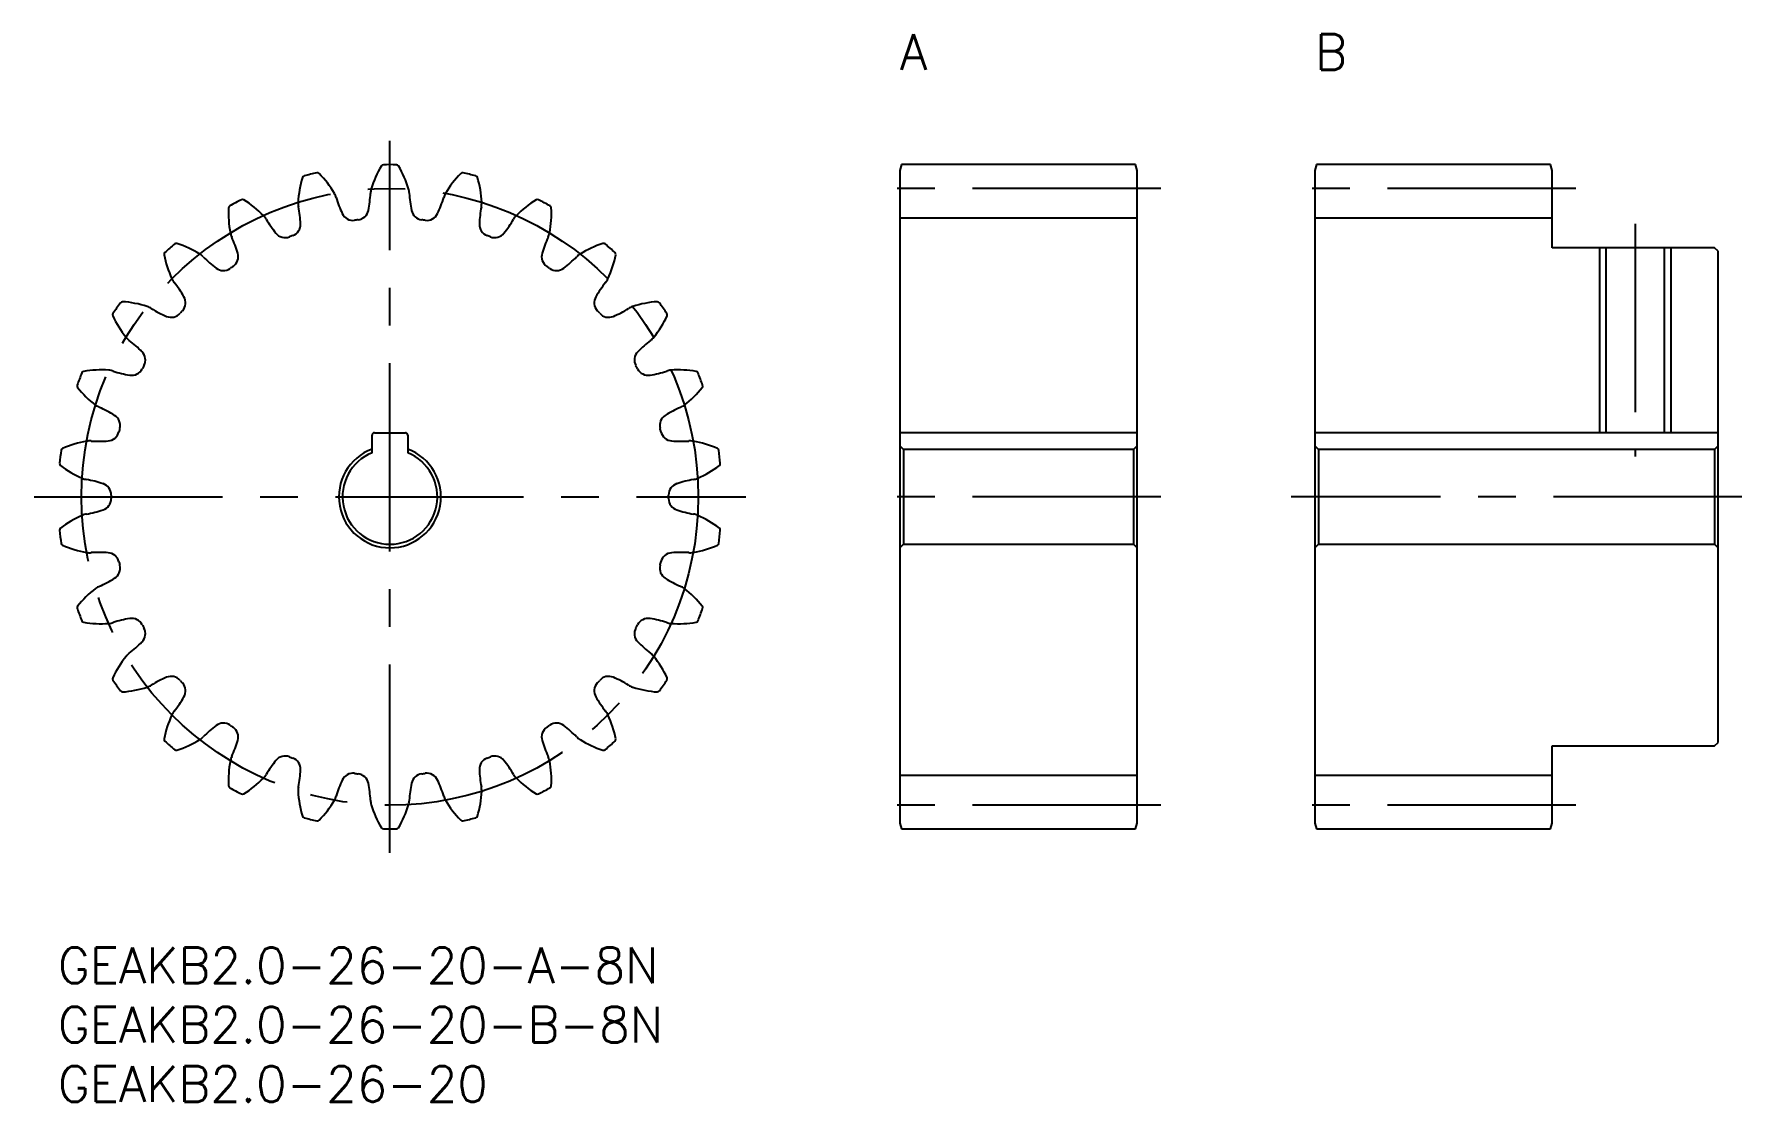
# Model space of a CAD drawing. Extents: x -2 to 142, y -13 to 77.
import ezdxf

# ---------------------------------------------------------------- set-up
doc = ezdxf.new("R2010")
doc.units = 0
doc.header["$LTSCALE"] = 0.5
doc.linetypes.add('CENTER', pattern=[50.8, 31.75, -6.35, 6.35, -6.35])
for name, color, linetype in [('MSM_CENTER', 1, 'CENTER'), ('MSM_CONTINUOUS', 7, 'CONTINUOUS'), ('MSM_NARROW', 5, 'CONTINUOUS'), ('MSM_PART_NUMBER', 7, 'CONTINUOUS')]:
    doc.layers.add(name, color=color, linetype=linetype)
doc.styles.get("Standard").update_dxf_attribs({"font": 'txt.shx', "height": 1, "bigfont": 'bigfont.shx'})

# ---------------------------------------------------------------- blocks, each defined once
blk = doc.blocks.new('*U3')
at = {"layer": 'MSM_PART_NUMBER'}
blk.add_text('GEAKB2.0-26-20-B-8N', height=3, dxfattribs=at).set_placement((0, -8))
blk = doc.blocks.new('*U4')
at = {"layer": 'MSM_PART_NUMBER'}
blk.add_text('GEAKB2.0-26-20-A-8N', height=3, dxfattribs=at).set_placement((0, -3))
blk = doc.blocks.new('*U5')
at = {"layer": 'MSM_PART_NUMBER'}
blk.add_text('GEAKB2.0-26-20', height=3, dxfattribs=at).set_placement((0, -13))
blk = doc.blocks.new('*U6')
at = {"layer": 'MSM_PART_NUMBER'}
blk.add_text('A', height=3, dxfattribs=at).set_placement((71, 74))
blk = doc.blocks.new('*U7')
at = {"layer": 'MSM_PART_NUMBER'}
blk.add_text('B', height=3, dxfattribs=at).set_placement((106, 74))

msp = doc.modelspace()

# ---------------------------------------------------------------- linework, layer by layer
at = {"layer": 'MSM_CENTER'}
for p, q in [((28, 8), (28, 68)), ((93, 64), (69, 64)), ((128, 64), (104, 64)), ((133, 61), (133, 41.4)), ((-2, 38), (58, 38)), ((93, 38), (69, 38)), ((142, 38), (104, 38)), ((93, 12), (69, 12)), ((128, 12), (104, 12))]:
    msp.add_line(p, q, dxfattribs=at)
msp.add_circle((28, 38), 26, dxfattribs=at)
at = {"layer": 'MSM_CONTINUOUS'}
for p, q in [((71.13, 66), (71, 65.5)), ((71, 65.5), (71, 10.5)), ((90.87, 66), (71.13, 66)), ((91, 65.5), (90.87, 66)), ((91, 10.5), (91, 65.5)), ((106.13, 66), (106, 65.5)), ((106, 65.5), (106, 10.5)), ((125.87, 66), (106.13, 66)), ((126, 65.5), (125.87, 66)), ((126, 59), (126, 65.5)), ((91, 61.5), (71, 61.5)), ((126, 61.5), (106, 61.5)), ((139.7, 59), (126, 59)), ((130.54, 59), (130.54, 43.4)), ((135.46, 59), (135.46, 43.4)), ((140, 58.7), (139.7, 59)), ((140, 17.3), (140, 58.7)), ((26.5, 41.71), (26.5, 43.2)), ((26.7, 43.4), (29.3, 43.4)), ((29.5, 43.2), (29.5, 41.71)), ((91, 43.4), (71, 43.4)), ((140, 43.4), (106, 43.4)), ((71, 42.3), (71.3, 42)), ((71.3, 42), (71.3, 34)), ((90.7, 42), (71.3, 42)), ((90.7, 42), (91, 42.3)), ((90.7, 42), (90.7, 34)), ((106, 42.3), (106.3, 42)), ((106.3, 42), (106.3, 34)), ((139.7, 42), (106.3, 42)), ((139.7, 42), (140, 42.3)), ((139.7, 42), (139.7, 34)), ((71.3, 34), (71, 33.7)), ((71.3, 34), (90.7, 34)), ((91, 33.7), (90.7, 34)), ((106.3, 34), (106, 33.7)), ((106.3, 34), (139.7, 34)), ((140, 33.7), (139.7, 34)), ((139.7, 17), (140, 17.3)), ((126, 10.5), (126, 17)), ((126, 17), (139.7, 17)), ((91, 14.5), (71, 14.5)), ((126, 14.5), (106, 14.5)), ((71, 10.5), (71.13, 10)), ((90.87, 10), (91, 10.5)), ((106, 10.5), (106.13, 10)), ((125.87, 10), (126, 10.5)), ((71.13, 10), (90.87, 10)), ((106.13, 10), (125.87, 10))]:
    msp.add_line(p, q, dxfattribs=at)
for centre, radius, start, end in [((28.92, 62.42), 8.67, 163.2528, 177.3077), ((20.81, 64.86), 0.2, 104.9794, 163.2528), ((28, 38), 28, 102.7129, 104.9794), ((21.88, 65.12), 0.2, 44.4395, 102.7129), ((15.84, 59.19), 8.67, 30.3846, 44.4395), ((34.74, 61.49), 8.67, 149.4066, 163.4615), ((27.45, 65.79), 0.2, 91.1333, 149.4066), ((28, 38), 28, 88.8667, 91.1333), ((28.55, 65.79), 0.2, 30.5934, 88.8667), ((21.26, 61.49), 8.67, 16.5385, 30.5934), ((40.16, 59.19), 8.67, 135.5605, 149.6154), ((34.12, 65.12), 0.2, 77.2871, 135.5605), ((28, 38), 28, 75.0206, 77.2871), ((35.19, 64.86), 0.2, 16.7472, 75.0206), ((27.08, 62.42), 8.67, 2.6923, 16.7472), ((21.9, 62.75), 1.64, 17.0465, 30.3847), ((15.98, 64.16), 10.4, 348.8451, 356.7997), ((28, 63.49), 1.64, 163.4615, 176.7996), ((28, 63.49), 1.64, 3.2004, 16.5385), ((40.02, 64.16), 10.4, 183.2003, 191.1549), ((34.1, 62.75), 1.64, 149.6153, 162.9535), ((23.05, 61.93), 8.67, 177.0989, 191.1538), ((14.6, 62.36), 0.2, 118.8256, 177.099), ((28, 38), 28, 116.559, 118.8256), ((15.57, 62.87), 0.2, 58.2857, 116.559), ((11.12, 55.66), 8.67, 44.2308, 58.2857), ((21.9, 62.75), 1.64, 177.3076, 190.6458), ((10.07, 60.52), 10.4, 2.6912, 10.6458), ((33.41, 66.27), 10.4, 197.0465, 205.0011), ((25.2, 62.34), 1, 276.554, 348.8451), ((30.8, 62.34), 1, 191.1549, 263.446), ((22.59, 66.27), 10.4, 334.9989, 342.9535), ((45.93, 60.52), 10.4, 169.3542, 177.3088), ((34.1, 62.75), 1.64, 349.3542, 2.6924), ((44.88, 55.66), 8.67, 121.7143, 135.7692), ((40.43, 62.87), 0.2, 63.441, 121.7143), ((28, 38), 28, 61.1744, 63.441), ((32.95, 61.93), 8.67, 348.8462, 2.9011), ((41.4, 62.36), 0.2, 2.9011, 61.1744), ((16.16, 60.57), 1.64, 30.8927, 44.2308), ((26.49, 66.75), 10.4, 210.8926, 218.8472), ((19.46, 60.96), 1, 290.4001, 2.6912), ((24.89, 62.3), 1, 205.0011, 277.2922), ((28, 38), 23.5, 96.554, 97.2922), ((28, 38), 23.5, 82.7078, 83.446), ((31.11, 62.3), 1, 262.7078, 334.9989), ((36.54, 60.96), 1, 177.3088, 249.5999), ((29.51, 66.75), 10.4, 321.1528, 329.1074), ((39.84, 60.57), 1.64, 135.7692, 149.1073), ((28, 38), 28, 130.4052, 132.6718), ((9.98, 59.17), 0.2, 72.1318, 130.4052), ((7.38, 51.11), 8.67, 58.0769, 72.1318), ((16.16, 60.57), 1.64, 191.1538, 204.4919), ((5.2, 55.58), 10.4, 16.5374, 24.492), ((19.16, 60.85), 1, 218.8472, 291.1383), ((28, 38), 23.5, 110.4001, 111.1383), ((28, 38), 23.5, 68.8617, 69.5999), ((36.84, 60.85), 1, 248.8617, 321.1528), ((50.8, 55.58), 10.4, 155.508, 163.4626), ((39.84, 60.57), 1.64, 335.5081, 348.8462), ((48.62, 51.11), 8.67, 107.8682, 121.9231), ((46.02, 59.17), 0.2, 49.5948, 107.8682), ((28, 38), 28, 47.3282, 49.5948), ((9.16, 58.44), 0.2, 132.6718, 190.9451), ((17.47, 60.05), 8.67, 190.9451, 205), ((11.1, 57.08), 1.64, 44.7388, 58.077), ((19.65, 65.55), 10.4, 224.7388, 232.6934), ((14.21, 58.25), 1, 304.2463, 16.5374), ((41.79, 58.25), 1, 163.4626, 235.7537), ((36.35, 65.55), 10.4, 307.3066, 315.2612), ((44.9, 57.08), 1.64, 121.923, 135.2612), ((38.53, 60.05), 8.67, 335, 349.0549), ((46.84, 58.44), 0.2, 349.0549, 47.3282), ((11.1, 57.08), 1.64, 204.9999, 218.3381), ((13.95, 58.07), 1, 232.6934, 304.9845), ((28, 38), 23.5, 124.2463, 124.9845), ((28, 38), 23.5, 55.0155, 55.7537), ((42.05, 58.07), 1, 235.0155, 307.3066), ((44.9, 57.08), 1.64, 321.6619, 335.0001), ((1.66, 49.61), 10.4, 30.3835, 38.3381), ((9.77, 54.36), 1, 318.0924, 30.3835), ((46.23, 54.36), 1, 149.6165, 221.9076), ((54.34, 49.61), 10.4, 141.6619, 149.6165), ((4.81, 53.34), 0.2, 146.5179, 204.7913), ((28, 38), 28, 144.2513, 146.5179), ((5.44, 54.24), 0.2, 85.978, 144.2513), ((4.84, 45.8), 8.67, 71.9231, 85.978), ((7.03, 52.48), 1.64, 58.585, 71.9231), ((13.3, 62.75), 10.4, 238.5849, 246.5395), ((9.56, 54.13), 1, 246.5395, 318.8307), ((28, 38), 23.5, 138.0924, 138.8307), ((28, 38), 23.5, 41.1693, 41.9076), ((46.44, 54.13), 1, 221.1694, 293.4605), ((42.7, 62.75), 10.4, 293.4605, 301.4151), ((48.97, 52.48), 1.64, 108.0769, 121.415), ((51.16, 45.8), 8.67, 94.022, 108.0769), ((50.56, 54.24), 0.2, 35.7487, 94.022), ((28, 38), 28, 33.4821, 35.7487), ((51.19, 53.34), 0.2, 335.2088, 33.4821), ((12.5, 56.89), 8.67, 204.7912, 218.8462), ((43.5, 56.89), 8.67, 321.1538, 335.2088), ((7.03, 52.48), 1.64, 218.8461, 232.1843), ((-0.36, 42.97), 10.4, 44.2297, 52.1843), ((56.36, 42.97), 10.4, 127.8157, 135.7703), ((48.97, 52.48), 1.64, 307.8157, 321.1539), ((6.38, 49.53), 1, 331.9386, 44.2297), ((28, 38), 23.5, 151.9386, 152.6768), ((49.62, 49.53), 1, 135.7703, 208.0614), ((28, 38), 23.5, 27.3232, 28.0614), ((28, 38), 28, 158.0975, 160.3641), ((2.21, 48.37), 0.2, 99.8241, 158.0975), ((3.65, 40.03), 8.67, 85.7692, 99.8241), ((4.17, 47.04), 1.64, 72.4311, 85.7693), ((7.8, 58.51), 10.4, 252.4311, 260.3857), ((6.23, 49.25), 1, 260.3857, 332.6768), ((49.77, 49.25), 1, 207.3232, 279.6143), ((48.2, 58.51), 10.4, 279.6143, 287.5689), ((51.83, 47.04), 1.64, 94.2307, 107.5689), ((52.35, 40.03), 8.67, 80.1759, 94.2308), ((53.79, 48.37), 0.2, 21.9025, 80.1759), ((28, 38), 28, 19.6359, 21.9025), ((1.82, 47.34), 0.2, 160.3641, 218.6374), ((8.43, 52.63), 8.67, 218.6374, 232.6923), ((47.57, 52.63), 8.67, 307.3077, 321.3626), ((54.18, 47.34), 0.2, 321.3626, 19.6359), ((4.17, 47.04), 1.64, 232.6923, 246.0304), ((-0.72, 36.04), 10.4, 58.0759, 66.0304), ((4.25, 44.02), 1, 345.7847, 58.0759), ((51.75, 44.02), 1, 121.9241, 194.2153), ((56.72, 36.04), 10.4, 113.9696, 121.9241), ((51.83, 47.04), 1.64, 293.9696, 307.3077), ((4.17, 43.71), 1, 274.2318, 346.523), ((28, 38), 23.5, 165.7847, 166.523), ((26.7, 43.2), 0.2, 90, 180), ((29.3, 43.2), 0.2, 0, 90), ((28, 38), 23.5, 13.477, 14.2153), ((51.83, 43.71), 1, 193.477, 265.7682), ((28, 38), 28, 171.9436, 174.2102), ((0.47, 41.9), 0.2, 113.6703, 171.9436), ((3.87, 34.14), 8.67, 99.6154, 113.6703), ((2.7, 41.07), 1.64, 86.2773, 99.6154), ((3.48, 53.08), 10.4, 266.2772, 274.2318), ((28, 38), 4.3, 110.4162, 69.5838), ((52.52, 53.08), 10.4, 265.7682, 273.7228), ((53.3, 41.07), 1.64, 80.3846, 93.7227), ((52.13, 34.14), 8.67, 66.3297, 80.3846), ((55.53, 41.9), 0.2, 8.0564, 66.3297), ((28, 38), 28, 5.7898, 8.0564), ((0.34, 40.8), 0.2, 174.2102, 232.4836), ((5.5, 47.52), 8.67, 232.4835, 246.5385), ((28, 38), 4, 112.0243, 67.9757), ((50.5, 47.52), 8.67, 293.4615, 307.5165), ((55.66, 40.8), 0.2, 307.5165, 5.7898), ((2.7, 41.07), 1.64, 246.5384, 259.8766), ((0.58, 29.22), 10.4, 71.922, 79.8766), ((3.5, 38.16), 1, 359.6309, 71.922), ((52.5, 38.16), 1, 108.078, 180.3691), ((55.42, 29.22), 10.4, 100.1234, 108.078), ((53.3, 41.07), 1.64, 280.1234, 293.4616), ((3.5, 37.84), 1, 288.078, 0.3691), ((28, 38), 23.5, 179.6309, 180.3691), ((28, 38), 23.5, 359.6309, 0.3691), ((52.5, 37.84), 1, 179.6309, 251.922), ((5.5, 28.48), 8.67, 113.4615, 127.5165), ((2.7, 34.93), 1.64, 100.1234, 113.4616), ((0.58, 46.78), 10.4, 280.1234, 288.078), ((55.42, 46.78), 10.4, 251.922, 259.8766), ((53.3, 34.93), 1.64, 66.5384, 79.8766), ((50.5, 28.48), 8.67, 52.4835, 66.5385), ((0.34, 35.2), 0.2, 127.5165, 185.7898), ((28, 38), 28, 185.7898, 188.0564), ((28, 38), 28, 351.9436, 354.2102), ((55.66, 35.2), 0.2, 354.2102, 52.4836), ((0.47, 34.1), 0.2, 188.0564, 246.3297), ((3.87, 41.86), 8.67, 246.3297, 260.3846), ((2.7, 34.93), 1.64, 260.3846, 273.7227), ((3.48, 22.92), 10.4, 85.7682, 93.7228), ((4.17, 32.29), 1, 13.477, 85.7682), ((51.83, 32.29), 1, 94.2318, 166.523), ((52.52, 22.92), 10.4, 86.2772, 94.2318), ((53.3, 34.93), 1.64, 266.2773, 279.6154), ((52.13, 41.86), 8.67, 279.6154, 293.6703), ((55.53, 34.1), 0.2, 293.6703, 351.9436), ((4.25, 31.98), 1, 301.9241, 14.2153), ((28, 38), 23.5, 193.477, 194.2153), ((51.75, 31.98), 1, 165.7847, 238.0759), ((28, 38), 23.5, 345.7847, 346.523), ((8.43, 23.37), 8.67, 127.3077, 141.3626), ((4.17, 28.96), 1.64, 113.9696, 127.3077), ((-0.72, 39.96), 10.4, 293.9696, 301.9241), ((56.72, 39.96), 10.4, 238.0759, 246.0304), ((51.83, 28.96), 1.64, 52.6923, 66.0304), ((47.57, 23.37), 8.67, 38.6374, 52.6923), ((1.82, 28.66), 0.2, 141.3626, 199.6359), ((28, 38), 28, 199.6359, 201.9025), ((2.21, 27.63), 0.2, 201.9025, 260.1759), ((3.65, 35.97), 8.67, 260.1759, 274.2308), ((4.17, 28.96), 1.64, 274.2307, 287.5689), ((7.8, 17.49), 10.4, 99.6143, 107.5689), ((6.23, 26.75), 1, 27.3232, 99.6143), ((49.77, 26.75), 1, 80.3857, 152.6768), ((48.2, 17.49), 10.4, 72.4311, 80.3857), ((51.83, 28.96), 1.64, 252.4311, 265.7693), ((52.35, 35.97), 8.67, 265.7692, 279.8241), ((53.79, 27.63), 0.2, 279.8241, 338.0975), ((28, 38), 28, 338.0975, 340.3641), ((54.18, 28.66), 0.2, 340.3641, 38.6374), ((6.38, 26.47), 1, 315.7703, 28.0614), ((28, 38), 23.5, 207.3232, 208.0614), ((49.62, 26.47), 1, 151.9386, 224.2297), ((28, 38), 23.5, 331.9386, 332.6768), ((12.5, 19.11), 8.67, 141.1538, 155.2088), ((7.03, 23.52), 1.64, 127.8157, 141.1539), ((-0.36, 33.03), 10.4, 307.8157, 315.7703), ((56.36, 33.03), 10.4, 224.2297, 232.1843), ((48.97, 23.52), 1.64, 38.8461, 52.1843), ((43.5, 19.11), 8.67, 24.7912, 38.8462), ((4.81, 22.66), 0.2, 155.2088, 213.4821), ((28, 38), 28, 213.4821, 215.7487), ((5.44, 21.76), 0.2, 215.7487, 274.022), ((4.84, 30.2), 8.67, 274.022, 288.0769), ((7.03, 23.52), 1.64, 288.0769, 301.415), ((13.3, 13.25), 10.4, 113.4605, 121.4151), ((9.56, 21.87), 1, 41.1694, 113.4605), ((28, 38), 23.5, 221.1693, 221.9076), ((9.77, 21.64), 1, 329.6165, 41.9076), ((46.23, 21.64), 1, 138.0924, 210.3835), ((28, 38), 23.5, 318.0924, 318.8307), ((46.44, 21.87), 1, 66.5395, 138.8307), ((42.7, 13.25), 10.4, 58.5849, 66.5395), ((48.97, 23.52), 1.64, 238.585, 251.9231), ((51.16, 30.2), 8.67, 251.9231, 265.978), ((50.56, 21.76), 0.2, 265.978, 324.2513), ((28, 38), 28, 324.2513, 326.5179), ((51.19, 22.66), 0.2, 326.5179, 24.7913), ((1.66, 26.39), 10.4, 321.6619, 329.6165), ((54.34, 26.39), 10.4, 210.3835, 218.3381), ((17.47, 15.95), 8.67, 155, 169.0549), ((11.1, 18.92), 1.64, 141.6619, 155), ((19.65, 10.45), 10.4, 127.3066, 135.2612), ((13.95, 17.93), 1, 55.0155, 127.3066), ((28, 38), 23.5, 235.0155, 235.7537), ((28, 38), 23.5, 304.2463, 304.9845), ((42.05, 17.93), 1, 52.6934, 124.9845), ((36.35, 10.45), 10.4, 44.7388, 52.6934), ((44.9, 18.92), 1.64, 24.9999, 38.3381), ((38.53, 15.95), 8.67, 10.9451, 25), ((9.16, 17.56), 0.2, 169.0549, 227.3283), ((28, 38), 28, 227.3282, 229.5948), ((7.38, 24.89), 8.67, 287.8682, 301.9231), ((11.1, 18.92), 1.64, 301.923, 315.2612), ((5.2, 20.42), 10.4, 335.508, 343.4626), ((14.21, 17.75), 1, 343.4626, 55.7537), ((41.79, 17.75), 1, 124.2463, 196.5374), ((50.8, 20.42), 10.4, 196.5374, 204.492), ((44.9, 18.92), 1.64, 224.7388, 238.077), ((48.62, 24.89), 8.67, 238.0769, 252.1318), ((28, 38), 28, 310.4052, 312.6718), ((46.84, 17.56), 0.2, 312.6718, 10.9451), ((9.98, 16.83), 0.2, 229.5948, 287.8682), ((16.16, 15.43), 1.64, 155.5081, 168.8462), ((19.16, 15.15), 1, 68.8617, 141.1528), ((28, 38), 23.5, 248.8617, 249.5999), ((19.46, 15.04), 1, 357.3088, 69.5999), ((36.54, 15.04), 1, 110.4001, 182.6912), ((28, 38), 23.5, 290.4001, 291.1383), ((36.84, 15.15), 1, 38.8472, 111.1383), ((39.84, 15.43), 1.64, 11.1538, 24.4919), ((46.02, 16.83), 0.2, 252.1318, 310.4052), ((23.05, 14.07), 8.67, 168.8462, 182.9011), ((16.16, 15.43), 1.64, 315.7692, 329.1073), ((26.49, 9.25), 10.4, 141.1528, 149.1074), ((10.07, 15.48), 10.4, 349.3542, 357.3088), ((24.89, 13.7), 1, 82.7078, 154.9989), ((28, 38), 23.5, 262.7078, 263.446), ((25.2, 13.66), 1, 11.1549, 83.446), ((30.8, 13.66), 1, 96.554, 168.8451), ((28, 38), 23.5, 276.554, 277.2922), ((31.11, 13.7), 1, 25.0011, 97.2922), ((45.93, 15.48), 10.4, 182.6912, 190.6458), ((29.51, 9.25), 10.4, 30.8926, 38.8472), ((39.84, 15.43), 1.64, 210.8927, 224.2308), ((32.95, 14.07), 8.67, 357.0989, 11.1538), ((14.6, 13.64), 0.2, 182.9011, 241.1744), ((28, 38), 28, 241.1744, 243.441), ((15.57, 13.13), 0.2, 243.441, 301.7143), ((11.12, 20.34), 8.67, 301.7143, 315.7692), ((21.9, 13.25), 1.64, 169.3542, 182.6924), ((28.92, 13.58), 8.67, 182.6923, 196.7472), ((33.41, 9.73), 10.4, 154.9989, 162.9535), ((15.98, 11.84), 10.4, 3.2003, 11.1549), ((40.02, 11.84), 10.4, 168.8451, 176.7997), ((22.59, 9.73), 10.4, 17.0465, 25.0011), ((27.08, 13.58), 8.67, 343.2528, 357.3077), ((34.1, 13.25), 1.64, 357.3076, 10.6458), ((44.88, 20.34), 8.67, 224.2308, 238.2857), ((40.43, 13.13), 0.2, 238.2857, 296.559), ((28, 38), 28, 296.559, 298.8256), ((41.4, 13.64), 0.2, 298.8256, 357.099), ((15.84, 16.81), 8.67, 315.5605, 329.6154), ((21.9, 13.25), 1.64, 329.6153, 342.9535), ((28, 12.51), 1.64, 183.2004, 196.5385), ((34.74, 14.51), 8.67, 196.5385, 210.5934), ((21.26, 14.51), 8.67, 329.4066, 343.4615), ((28, 12.51), 1.64, 343.4615, 356.7996), ((34.1, 13.25), 1.64, 197.0465, 210.3847), ((40.16, 16.81), 8.67, 210.3846, 224.4395), ((20.81, 11.14), 0.2, 196.7472, 255.0206), ((28, 38), 28, 255.0206, 257.2871), ((21.88, 10.88), 0.2, 257.2871, 315.5605), ((27.45, 10.21), 0.2, 210.5934, 268.8667), ((28.55, 10.21), 0.2, 271.1333, 329.4067), ((34.12, 10.88), 0.2, 224.4395, 282.7129), ((28, 38), 28, 282.7129, 284.9794), ((35.19, 11.14), 0.2, 284.9794, 343.2528), ((28, 38), 28, 268.8667, 271.1333)]:
    msp.add_arc(centre, radius, start, end, dxfattribs=at)
at = {"layer": 'MSM_NARROW'}
for p, q in [((130, 59), (130, 43.4)), ((136, 59), (136, 43.4))]:
    msp.add_line(p, q, dxfattribs=at)

# ---------------------------------------------------------------- block references
at = {"layer": 'MSM_CONTINUOUS'}
for name in ['*U6', '*U7', '*U4', '*U3', '*U5']:
    msp.add_blockref(name, (0, 0), dxfattribs=at)

doc.saveas('drawing.dxf')
